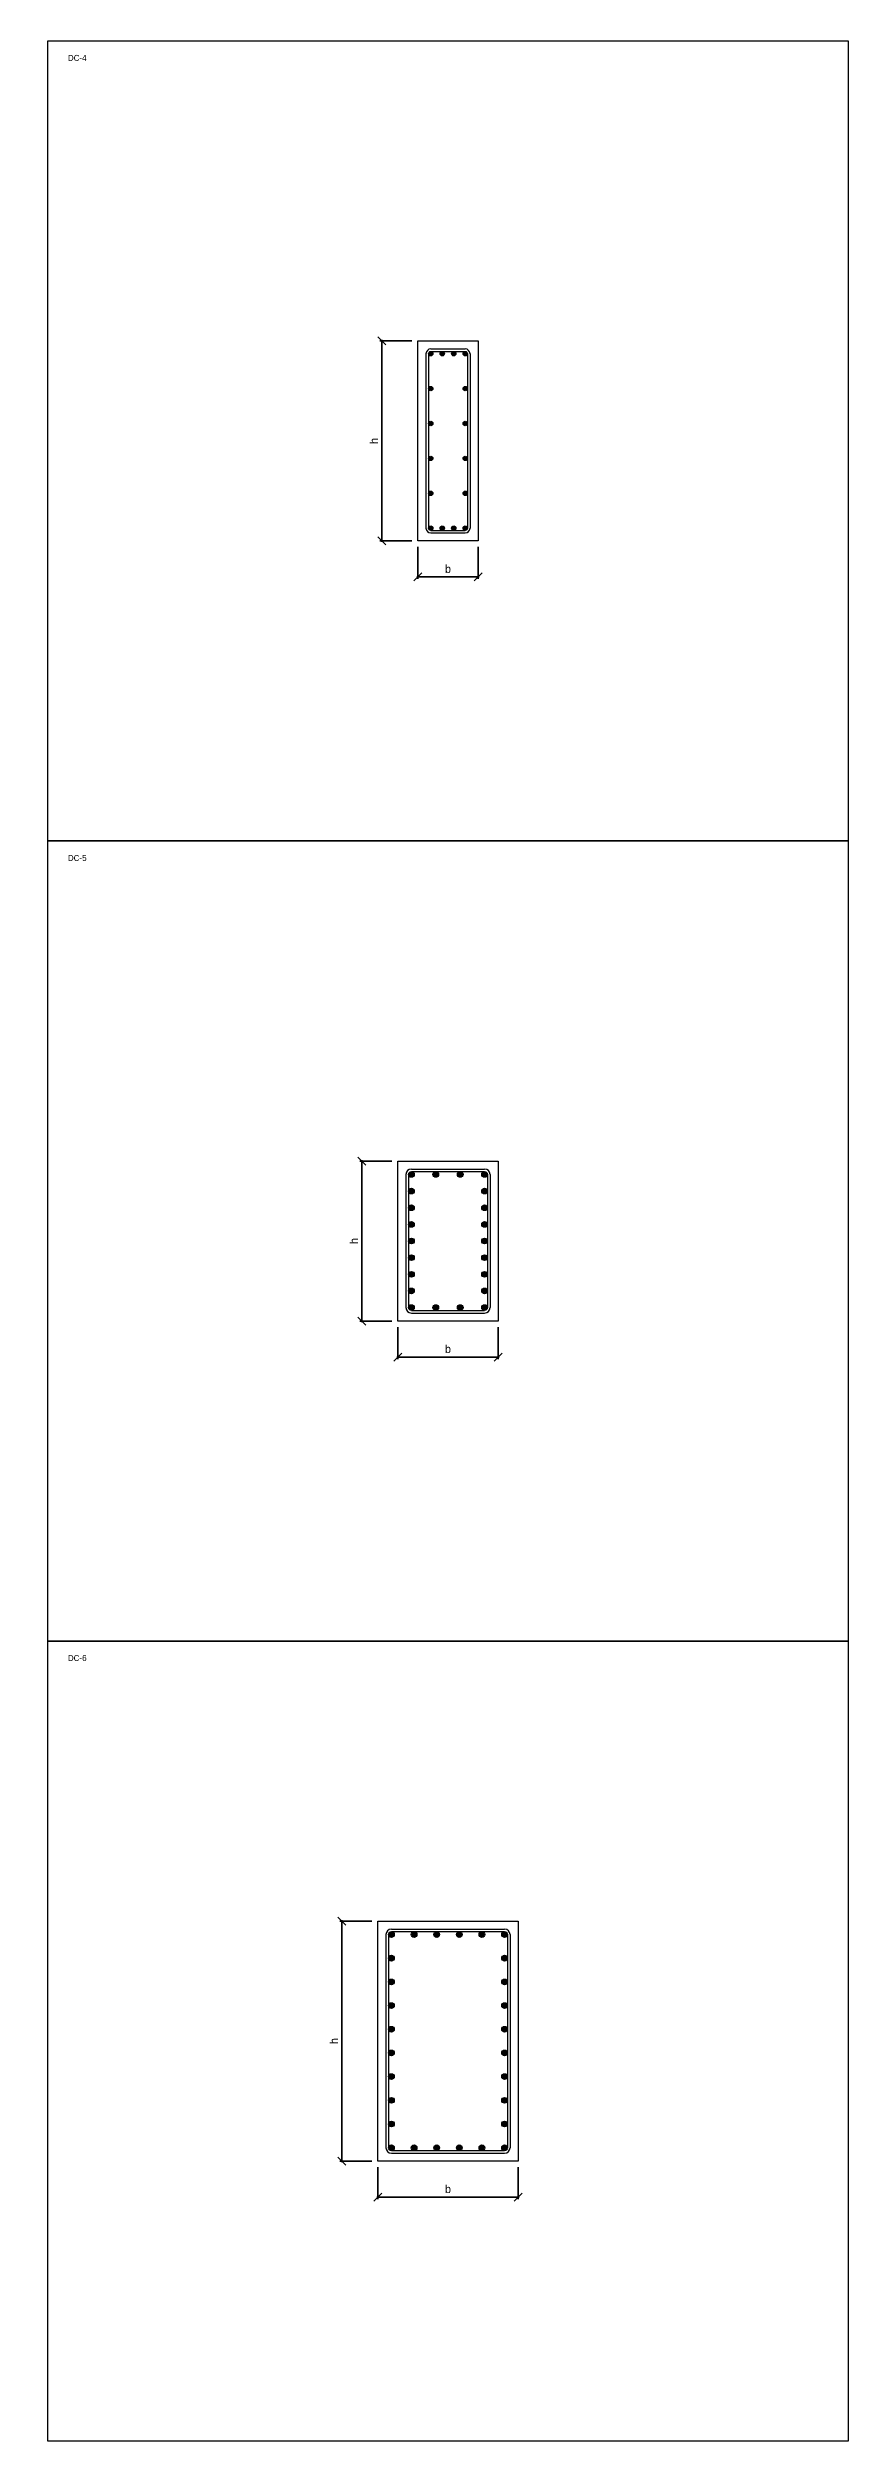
# Model space of a CAD drawing. Header units: metres. Extents: x 100 to 4100, y -23900 to 100.
# Drawn here: x 100 to 4100, y -23900 to -11935 of the extents above; entities that cross this region are included whole.
import ezdxf

# ---------------------------------------------------------------- set-up
doc = ezdxf.new("R2010")
doc.units = ezdxf.units.M
for name, color, linetype in [('Column', 3, 'Continuous'), ('DetailArea', 7, 'Continuous'), ('Rebar', 1, 'Continuous')]:
    doc.layers.add(name, color=color, linetype=linetype)
doc.styles.add('LiberationSerif', font='LiberationSerif-Regular.ttf')
doc.styles.add('OpenSansCondensed-Light', font='OpenSansCondensed-Light.ttf')
doc.dimstyles.new('EZDXF', dxfattribs={"dimtxt": 0.25, "dimasz": 0.175, "dimexe": 0.375, "dimexo": 0.125, "dimgap": 0.1, "dimtad": 1, "dimlfac": 100, "dimzin": 12, "dimdsep": 46, "dimtxsty": 'OpenSansCondensed-Light', "dimblk": 'ARCHTICK', "dimcen": 2.5, "dimazin": 3, "dimtfac": 0.5, "dimtmove": 2, "dimatfit": 3})

# ---------------------------------------------------------------- blocks, each defined once
blk = doc.blocks.new('_ARCHTICK')
at = {"color": 0, "linetype": 'BYBLOCK', "const_width": 0.15}
blk.add_lwpolyline([(-0.5, -0.5), (0.5, 0.5)], dxfattribs=at)

msp = doc.modelspace()

# ---------------------------------------------------------------- hatches: boundary and pattern name
h = msp.add_hatch(color=1)
h.dxf.hatch_style = 1
edge = h.paths.add_edge_path()
edge.add_ellipse((2013.8125, -13463.8125), major_axis=(11.1125, 0), ratio=1, start_angle=0, end_angle=360)
h = msp.add_hatch(color=1)
h.dxf.hatch_style = 1
edge = h.paths.add_edge_path()
edge.add_ellipse((2071.27083, -13463.8125), major_axis=(11.1125, 0), ratio=1, start_angle=0, end_angle=360)
h = msp.add_hatch(color=1)
h.dxf.hatch_style = 1
edge = h.paths.add_edge_path()
edge.add_ellipse((2128.72917, -13463.8125), major_axis=(11.1125, 0), ratio=1, start_angle=0, end_angle=360)
h = msp.add_hatch(color=1)
h.dxf.hatch_style = 1
edge = h.paths.add_edge_path()
edge.add_ellipse((2186.1875, -13463.8125), major_axis=(11.1125, 0), ratio=1, start_angle=0, end_angle=360)
h = msp.add_hatch(color=1)
h.dxf.hatch_style = 1
edge = h.paths.add_edge_path()
edge.add_ellipse((2013.8125, -13638.2875), major_axis=(11.1125, 0), ratio=1, start_angle=0, end_angle=360)
h = msp.add_hatch(color=1)
h.dxf.hatch_style = 1
edge = h.paths.add_edge_path()
edge.add_ellipse((2186.1875, -13638.2875), major_axis=(11.1125, 0), ratio=1, start_angle=0, end_angle=360)
h = msp.add_hatch(color=1)
h.dxf.hatch_style = 1
edge = h.paths.add_edge_path()
edge.add_ellipse((2013.8125, -13812.7625), major_axis=(11.1125, 0), ratio=1, start_angle=0, end_angle=360)
h = msp.add_hatch(color=1)
h.dxf.hatch_style = 1
edge = h.paths.add_edge_path()
edge.add_ellipse((2186.1875, -13812.7625), major_axis=(11.1125, 0), ratio=1, start_angle=0, end_angle=360)
h = msp.add_hatch(color=1)
h.dxf.hatch_style = 1
edge = h.paths.add_edge_path()
edge.add_ellipse((2013.8125, -13987.2375), major_axis=(11.1125, 0), ratio=1, start_angle=0, end_angle=360)
h = msp.add_hatch(color=1)
h.dxf.hatch_style = 1
edge = h.paths.add_edge_path()
edge.add_ellipse((2186.1875, -13987.2375), major_axis=(11.1125, 0), ratio=1, start_angle=0, end_angle=360)
h = msp.add_hatch(color=1)
h.dxf.hatch_style = 1
edge = h.paths.add_edge_path()
edge.add_ellipse((2013.8125, -14161.7125), major_axis=(11.1125, 0), ratio=1, start_angle=0, end_angle=360)
h = msp.add_hatch(color=1)
h.dxf.hatch_style = 1
edge = h.paths.add_edge_path()
edge.add_ellipse((2186.1875, -14161.7125), major_axis=(11.1125, 0), ratio=1, start_angle=0, end_angle=360)
h = msp.add_hatch(color=1)
h.dxf.hatch_style = 1
edge = h.paths.add_edge_path()
edge.add_ellipse((2013.8125, -14336.1875), major_axis=(11.1125, 0), ratio=1, start_angle=0, end_angle=360)
h = msp.add_hatch(color=1)
h.dxf.hatch_style = 1
edge = h.paths.add_edge_path()
edge.add_ellipse((2071.27083, -14336.1875), major_axis=(11.1125, 0), ratio=1, start_angle=0, end_angle=360)
h = msp.add_hatch(color=1)
h.dxf.hatch_style = 1
edge = h.paths.add_edge_path()
edge.add_ellipse((2128.72917, -14336.1875), major_axis=(11.1125, 0), ratio=1, start_angle=0, end_angle=360)
h = msp.add_hatch(color=1)
h.dxf.hatch_style = 1
edge = h.paths.add_edge_path()
edge.add_ellipse((2186.1875, -14336.1875), major_axis=(11.1125, 0), ratio=1, start_angle=0, end_angle=360)
h = msp.add_hatch(color=1)
h.dxf.hatch_style = 1
edge = h.paths.add_edge_path()
edge.add_ellipse((1917.025, -17567.025), major_axis=(14.325, 0), ratio=1, start_angle=0, end_angle=360)
h = msp.add_hatch(color=1)
h.dxf.hatch_style = 1
edge = h.paths.add_edge_path()
edge.add_ellipse((2039.00833, -17567.025), major_axis=(14.325, 0), ratio=1, start_angle=0, end_angle=360)
h = msp.add_hatch(color=1)
h.dxf.hatch_style = 1
edge = h.paths.add_edge_path()
edge.add_ellipse((2160.99167, -17567.025), major_axis=(14.325, 0), ratio=1, start_angle=0, end_angle=360)
h = msp.add_hatch(color=1)
h.dxf.hatch_style = 1
edge = h.paths.add_edge_path()
edge.add_ellipse((2282.975, -17567.025), major_axis=(14.325, 0), ratio=1, start_angle=0, end_angle=360)
h = msp.add_hatch(color=1)
h.dxf.hatch_style = 1
edge = h.paths.add_edge_path()
edge.add_ellipse((1917.025, -17650.26875), major_axis=(14.325, 0), ratio=1, start_angle=0, end_angle=360)
h = msp.add_hatch(color=1)
h.dxf.hatch_style = 1
edge = h.paths.add_edge_path()
edge.add_ellipse((2282.975, -17650.26875), major_axis=(14.325, 0), ratio=1, start_angle=0, end_angle=360)
h = msp.add_hatch(color=1)
h.dxf.hatch_style = 1
edge = h.paths.add_edge_path()
edge.add_ellipse((1917.025, -17733.5125), major_axis=(14.325, 0), ratio=1, start_angle=0, end_angle=360)
h = msp.add_hatch(color=1)
h.dxf.hatch_style = 1
edge = h.paths.add_edge_path()
edge.add_ellipse((1917.025, -17816.75625), major_axis=(14.325, 0), ratio=1, start_angle=0, end_angle=360)
h = msp.add_hatch(color=1)
h.dxf.hatch_style = 1
edge = h.paths.add_edge_path()
edge.add_ellipse((2282.975, -17733.5125), major_axis=(14.325, 0), ratio=1, start_angle=0, end_angle=360)
h = msp.add_hatch(color=1)
h.dxf.hatch_style = 1
edge = h.paths.add_edge_path()
edge.add_ellipse((2282.975, -17816.75625), major_axis=(14.325, 0), ratio=1, start_angle=0, end_angle=360)
h = msp.add_hatch(color=1)
h.dxf.hatch_style = 1
edge = h.paths.add_edge_path()
edge.add_ellipse((1917.025, -17900), major_axis=(14.325, 0), ratio=1, start_angle=0, end_angle=360)
h = msp.add_hatch(color=1)
h.dxf.hatch_style = 1
edge = h.paths.add_edge_path()
edge.add_ellipse((2282.975, -17900), major_axis=(14.325, 0), ratio=1, start_angle=0, end_angle=360)
h = msp.add_hatch(color=1)
h.dxf.hatch_style = 1
edge = h.paths.add_edge_path()
edge.add_ellipse((1917.025, -17983.24375), major_axis=(14.325, 0), ratio=1, start_angle=0, end_angle=360)
h = msp.add_hatch(color=1)
h.dxf.hatch_style = 1
edge = h.paths.add_edge_path()
edge.add_ellipse((1917.025, -18066.4875), major_axis=(14.325, 0), ratio=1, start_angle=0, end_angle=360)
h = msp.add_hatch(color=1)
h.dxf.hatch_style = 1
edge = h.paths.add_edge_path()
edge.add_ellipse((2282.975, -17983.24375), major_axis=(14.325, 0), ratio=1, start_angle=0, end_angle=360)
h = msp.add_hatch(color=1)
h.dxf.hatch_style = 1
edge = h.paths.add_edge_path()
edge.add_ellipse((2282.975, -18066.4875), major_axis=(14.325, 0), ratio=1, start_angle=0, end_angle=360)
h = msp.add_hatch(color=1)
h.dxf.hatch_style = 1
edge = h.paths.add_edge_path()
edge.add_ellipse((1917.025, -18149.73125), major_axis=(14.325, 0), ratio=1, start_angle=0, end_angle=360)
h = msp.add_hatch(color=1)
h.dxf.hatch_style = 1
edge = h.paths.add_edge_path()
edge.add_ellipse((2282.975, -18149.73125), major_axis=(14.325, 0), ratio=1, start_angle=0, end_angle=360)
h = msp.add_hatch(color=1)
h.dxf.hatch_style = 1
edge = h.paths.add_edge_path()
edge.add_ellipse((1917.025, -18232.975), major_axis=(14.325, 0), ratio=1, start_angle=0, end_angle=360)
h = msp.add_hatch(color=1)
h.dxf.hatch_style = 1
edge = h.paths.add_edge_path()
edge.add_ellipse((2039.00833, -18232.975), major_axis=(14.325, 0), ratio=1, start_angle=0, end_angle=360)
h = msp.add_hatch(color=1)
h.dxf.hatch_style = 1
edge = h.paths.add_edge_path()
edge.add_ellipse((2160.99167, -18232.975), major_axis=(14.325, 0), ratio=1, start_angle=0, end_angle=360)
h = msp.add_hatch(color=1)
h.dxf.hatch_style = 1
edge = h.paths.add_edge_path()
edge.add_ellipse((2282.975, -18232.975), major_axis=(14.325, 0), ratio=1, start_angle=0, end_angle=360)
h = msp.add_hatch(color=1)
h.dxf.hatch_style = 1
edge = h.paths.add_edge_path()
edge.add_ellipse((1817.025, -21367.025), major_axis=(14.325, 0), ratio=1, start_angle=0, end_angle=360)
h = msp.add_hatch(color=1)
h.dxf.hatch_style = 1
edge = h.paths.add_edge_path()
edge.add_ellipse((1930.215, -21367.025), major_axis=(14.325, 0), ratio=1, start_angle=0, end_angle=360)
h = msp.add_hatch(color=1)
h.dxf.hatch_style = 1
edge = h.paths.add_edge_path()
edge.add_ellipse((2043.405, -21367.025), major_axis=(14.325, 0), ratio=1, start_angle=0, end_angle=360)
h = msp.add_hatch(color=1)
h.dxf.hatch_style = 1
edge = h.paths.add_edge_path()
edge.add_ellipse((2156.595, -21367.025), major_axis=(14.325, 0), ratio=1, start_angle=0, end_angle=360)
h = msp.add_hatch(color=1)
h.dxf.hatch_style = 1
edge = h.paths.add_edge_path()
edge.add_ellipse((2269.785, -21367.025), major_axis=(14.325, 0), ratio=1, start_angle=0, end_angle=360)
h = msp.add_hatch(color=1)
h.dxf.hatch_style = 1
edge = h.paths.add_edge_path()
edge.add_ellipse((2382.975, -21367.025), major_axis=(14.325, 0), ratio=1, start_angle=0, end_angle=360)
h = msp.add_hatch(color=1)
h.dxf.hatch_style = 1
edge = h.paths.add_edge_path()
edge.add_ellipse((1817.025, -21485.46389), major_axis=(14.325, 0), ratio=1, start_angle=0, end_angle=360)
h = msp.add_hatch(color=1)
h.dxf.hatch_style = 1
edge = h.paths.add_edge_path()
edge.add_ellipse((2382.975, -21485.46389), major_axis=(14.325, 0), ratio=1, start_angle=0, end_angle=360)
h = msp.add_hatch(color=1)
h.dxf.hatch_style = 1
edge = h.paths.add_edge_path()
edge.add_ellipse((1817.025, -21603.90278), major_axis=(14.325, 0), ratio=1, start_angle=0, end_angle=360)
h = msp.add_hatch(color=1)
h.dxf.hatch_style = 1
edge = h.paths.add_edge_path()
edge.add_ellipse((2382.975, -21603.90278), major_axis=(14.325, 0), ratio=1, start_angle=0, end_angle=360)
h = msp.add_hatch(color=1)
h.dxf.hatch_style = 1
edge = h.paths.add_edge_path()
edge.add_ellipse((1817.025, -21722.34167), major_axis=(14.325, 0), ratio=1, start_angle=0, end_angle=360)
h = msp.add_hatch(color=1)
h.dxf.hatch_style = 1
edge = h.paths.add_edge_path()
edge.add_ellipse((2382.975, -21722.34167), major_axis=(14.325, 0), ratio=1, start_angle=0, end_angle=360)
h = msp.add_hatch(color=1)
h.dxf.hatch_style = 1
edge = h.paths.add_edge_path()
edge.add_ellipse((1817.025, -21840.78056), major_axis=(14.325, 0), ratio=1, start_angle=0, end_angle=360)
h = msp.add_hatch(color=1)
h.dxf.hatch_style = 1
edge = h.paths.add_edge_path()
edge.add_ellipse((2382.975, -21840.78056), major_axis=(14.325, 0), ratio=1, start_angle=0, end_angle=360)
h = msp.add_hatch(color=1)
h.dxf.hatch_style = 1
edge = h.paths.add_edge_path()
edge.add_ellipse((1817.025, -21959.21944), major_axis=(14.325, 0), ratio=1, start_angle=0, end_angle=360)
h = msp.add_hatch(color=1)
h.dxf.hatch_style = 1
edge = h.paths.add_edge_path()
edge.add_ellipse((2382.975, -21959.21944), major_axis=(14.325, 0), ratio=1, start_angle=0, end_angle=360)
h = msp.add_hatch(color=1)
h.dxf.hatch_style = 1
edge = h.paths.add_edge_path()
edge.add_ellipse((1817.025, -22077.65833), major_axis=(14.325, 0), ratio=1, start_angle=0, end_angle=360)
h = msp.add_hatch(color=1)
h.dxf.hatch_style = 1
edge = h.paths.add_edge_path()
edge.add_ellipse((2382.975, -22077.65833), major_axis=(14.325, 0), ratio=1, start_angle=0, end_angle=360)
h = msp.add_hatch(color=1)
h.dxf.hatch_style = 1
edge = h.paths.add_edge_path()
edge.add_ellipse((1817.025, -22196.09722), major_axis=(14.325, 0), ratio=1, start_angle=0, end_angle=360)
h = msp.add_hatch(color=1)
h.dxf.hatch_style = 1
edge = h.paths.add_edge_path()
edge.add_ellipse((2382.975, -22196.09722), major_axis=(14.325, 0), ratio=1, start_angle=0, end_angle=360)
h = msp.add_hatch(color=1)
h.dxf.hatch_style = 1
edge = h.paths.add_edge_path()
edge.add_ellipse((1817.025, -22314.53611), major_axis=(14.325, 0), ratio=1, start_angle=0, end_angle=360)
h = msp.add_hatch(color=1)
h.dxf.hatch_style = 1
edge = h.paths.add_edge_path()
edge.add_ellipse((2382.975, -22314.53611), major_axis=(14.325, 0), ratio=1, start_angle=0, end_angle=360)
h = msp.add_hatch(color=1)
h.dxf.hatch_style = 1
edge = h.paths.add_edge_path()
edge.add_ellipse((1817.025, -22432.975), major_axis=(14.325, 0), ratio=1, start_angle=0, end_angle=360)
h = msp.add_hatch(color=1)
h.dxf.hatch_style = 1
edge = h.paths.add_edge_path()
edge.add_ellipse((1930.215, -22432.975), major_axis=(14.325, 0), ratio=1, start_angle=0, end_angle=360)
h = msp.add_hatch(color=1)
h.dxf.hatch_style = 1
edge = h.paths.add_edge_path()
edge.add_ellipse((2043.405, -22432.975), major_axis=(14.325, 0), ratio=1, start_angle=0, end_angle=360)
h = msp.add_hatch(color=1)
h.dxf.hatch_style = 1
edge = h.paths.add_edge_path()
edge.add_ellipse((2156.595, -22432.975), major_axis=(14.325, 0), ratio=1, start_angle=0, end_angle=360)
h = msp.add_hatch(color=1)
h.dxf.hatch_style = 1
edge = h.paths.add_edge_path()
edge.add_ellipse((2269.785, -22432.975), major_axis=(14.325, 0), ratio=1, start_angle=0, end_angle=360)
h = msp.add_hatch(color=1)
h.dxf.hatch_style = 1
edge = h.paths.add_edge_path()
edge.add_ellipse((2382.975, -22432.975), major_axis=(14.325, 0), ratio=1, start_angle=0, end_angle=360)

# ---------------------------------------------------------------- linework, layer by layer
at = {"layer": 'Column'}
for points in [[(1950, -13400), (2250, -13400), (2250, -14400), (1950, -14400), (1950, -13400)], [(1850, -17500), (2350, -17500), (2350, -18300), (1850, -18300), (1850, -17500)], [(1750, -21300), (2450, -21300), (2450, -22500), (1750, -22500), (1750, -21300)]]:
    msp.add_lwpolyline(points, dxfattribs=at)
at = {"layer": 'DetailArea'}
for points in [[(100, -11900), (4100, -11900), (4100, -15900), (100, -15900), (100, -11900)], [(100, -15900), (4100, -15900), (4100, -19900), (100, -19900), (100, -15900)], [(100, -19900), (4100, -19900), (4100, -23900), (100, -23900), (100, -19900)]]:
    msp.add_lwpolyline(points, dxfattribs=at)
at = {"layer": 'Rebar'}
for points in [[(1990, -13463.8125), (1990, -14336.1875)], [(2002.7, -13463.8125), (2002.7, -14336.1875)], [(2013.8125, -13440), (2186.1875, -13440)], [(2013.8125, -13452.7), (2186.1875, -13452.7)], [(2197.3, -13463.8125), (2197.3, -14336.1875)], [(2210, -13463.8125), (2210, -14336.1875)], [(2013.8125, -14347.3), (2186.1875, -14347.3)], [(2013.8125, -14360), (2186.1875, -14360)], [(1890, -17567.025), (1890, -18232.975)], [(1902.7, -17567.025), (1902.7, -18232.975)], [(1917.025, -17540), (2282.975, -17540)], [(1917.025, -17552.7), (2282.975, -17552.7)], [(2297.3, -17567.025), (2297.3, -18232.975)], [(2310, -17567.025), (2310, -18232.975)], [(1917.025, -18247.3), (2282.975, -18247.3)], [(1917.025, -18260), (2282.975, -18260)], [(1790, -21367.025), (1790, -22432.975)], [(1802.7, -21367.025), (1802.7, -22432.975)], [(1817.025, -21340), (2382.975, -21340)], [(1817.025, -21352.7), (2382.975, -21352.7)], [(2397.3, -21367.025), (2397.3, -22432.975)], [(2410, -21367.025), (2410, -22432.975)], [(1817.025, -22447.3), (2382.975, -22447.3)], [(1817.025, -22460), (2382.975, -22460)]]:
    msp.add_lwpolyline(points, dxfattribs=at)
for centre, radius in [((2013.8125, -13463.8125), 11.1125), ((2071.27083, -13463.8125), 11.1125), ((2128.72917, -13463.8125), 11.1125), ((2186.1875, -13463.8125), 11.1125), ((2013.8125, -13638.2875), 11.1125), ((2186.1875, -13638.2875), 11.1125), ((2013.8125, -13812.7625), 11.1125), ((2186.1875, -13812.7625), 11.1125), ((2013.8125, -13987.2375), 11.1125), ((2186.1875, -13987.2375), 11.1125), ((2013.8125, -14161.7125), 11.1125), ((2186.1875, -14161.7125), 11.1125), ((2013.8125, -14336.1875), 11.1125), ((2071.27083, -14336.1875), 11.1125), ((2128.72917, -14336.1875), 11.1125), ((2186.1875, -14336.1875), 11.1125), ((1917.025, -17567.025), 14.325), ((2039.00833, -17567.025), 14.325), ((2160.99167, -17567.025), 14.325), ((2282.975, -17567.025), 14.325), ((1917.025, -17650.26875), 14.325), ((2282.975, -17650.26875), 14.325), ((1917.025, -17733.5125), 14.325), ((1917.025, -17816.75625), 14.325), ((2282.975, -17733.5125), 14.325), ((2282.975, -17816.75625), 14.325), ((1917.025, -17900), 14.325), ((2282.975, -17900), 14.325), ((1917.025, -17983.24375), 14.325), ((1917.025, -18066.4875), 14.325), ((2282.975, -17983.24375), 14.325), ((2282.975, -18066.4875), 14.325), ((1917.025, -18149.73125), 14.325), ((2282.975, -18149.73125), 14.325), ((1917.025, -18232.975), 14.325), ((2039.00833, -18232.975), 14.325), ((2160.99167, -18232.975), 14.325), ((2282.975, -18232.975), 14.325), ((1817.025, -21367.025), 14.325), ((1930.215, -21367.025), 14.325), ((2043.405, -21367.025), 14.325), ((2156.595, -21367.025), 14.325), ((2269.785, -21367.025), 14.325), ((2382.975, -21367.025), 14.325), ((1817.025, -21485.46389), 14.325), ((2382.975, -21485.46389), 14.325), ((1817.025, -21603.90278), 14.325), ((2382.975, -21603.90278), 14.325), ((1817.025, -21722.34167), 14.325), ((2382.975, -21722.34167), 14.325), ((1817.025, -21840.78056), 14.325), ((2382.975, -21840.78056), 14.325), ((1817.025, -21959.21944), 14.325), ((2382.975, -21959.21944), 14.325), ((1817.025, -22077.65833), 14.325), ((2382.975, -22077.65833), 14.325), ((1817.025, -22196.09722), 14.325), ((2382.975, -22196.09722), 14.325), ((1817.025, -22314.53611), 14.325), ((2382.975, -22314.53611), 14.325), ((1817.025, -22432.975), 14.325), ((1930.215, -22432.975), 14.325), ((2043.405, -22432.975), 14.325), ((2156.595, -22432.975), 14.325), ((2269.785, -22432.975), 14.325), ((2382.975, -22432.975), 14.325)]:
    msp.add_circle(centre, radius, dxfattribs=at)
for centre, radius, start, end in [((2013.8125, -13463.8125), 23.8125, 90, 180), ((2186.1875, -13463.8125), 23.8125, 0, 90), ((2013.8125, -14336.1875), 23.8125, 180, 270), ((2186.1875, -14336.1875), 23.8125, 270, 0), ((1917.025, -17567.025), 27.025, 90, 180), ((2282.975, -17567.025), 27.025, 0, 90), ((1917.025, -18232.975), 27.025, 180, 270), ((2282.975, -18232.975), 27.025, 270, 0), ((1817.025, -21367.025), 27.025, 90, 180), ((2382.975, -21367.025), 27.025, 0, 90), ((1817.025, -22432.975), 27.025, 180, 270), ((2382.975, -22432.975), 27.025, 270, 0)]:
    msp.add_arc(centre, radius, start, end, dxfattribs=at)

# ---------------------------------------------------------------- texts
at = {"style": 'LiberationSerif'}
for s, p in [('DC-4', (200, -12000)), ('DC-5', (200, -16000)), ('DC-6', (200, -20000))]:
    msp.add_text(s, height=30, dxfattribs=at).set_placement(p)

# ---------------------------------------------------------------- dimensions: what is measured, and where the dimension line sits
for base, p1, p2 in [((1770, -14400), (1950, -14400), (1950, -13400)), ((1670, -18300), (1850, -18300), (1850, -17500)), ((1570, -22500), (1750, -22500), (1750, -21300))]:
    msp.add_linear_dim(base=base, p1=p1, p2=p2, angle=90, text='h', dimstyle='EZDXF', override={"dimtxt": 40, "dimexe": 10, "dimexo": 30, "dimgap": 20, "dimtxsty": 'LiberationSerif', "dimtsz": 20, "dimdle": 5, "dimclrd": 1, "dimclre": 1, "dimclrt": 1, "dimlwd": 35, "dimlwe": 35}).render()
for base, p1, p2 in [((1950, -14580), (1950, -14400), (2250, -14400)), ((1850, -18480), (1850, -18300), (2350, -18300)), ((1750, -22680), (1750, -22500), (2450, -22500))]:
    msp.add_linear_dim(base=base, p1=p1, p2=p2, text='b', dimstyle='EZDXF', override={"dimtxt": 40, "dimexe": 10, "dimexo": 30, "dimgap": 20, "dimtxsty": 'LiberationSerif', "dimtsz": 20, "dimdle": 5, "dimclrd": 1, "dimclre": 1, "dimclrt": 1, "dimlwd": 35, "dimlwe": 35}).render()

doc.saveas('drawing.dxf')
